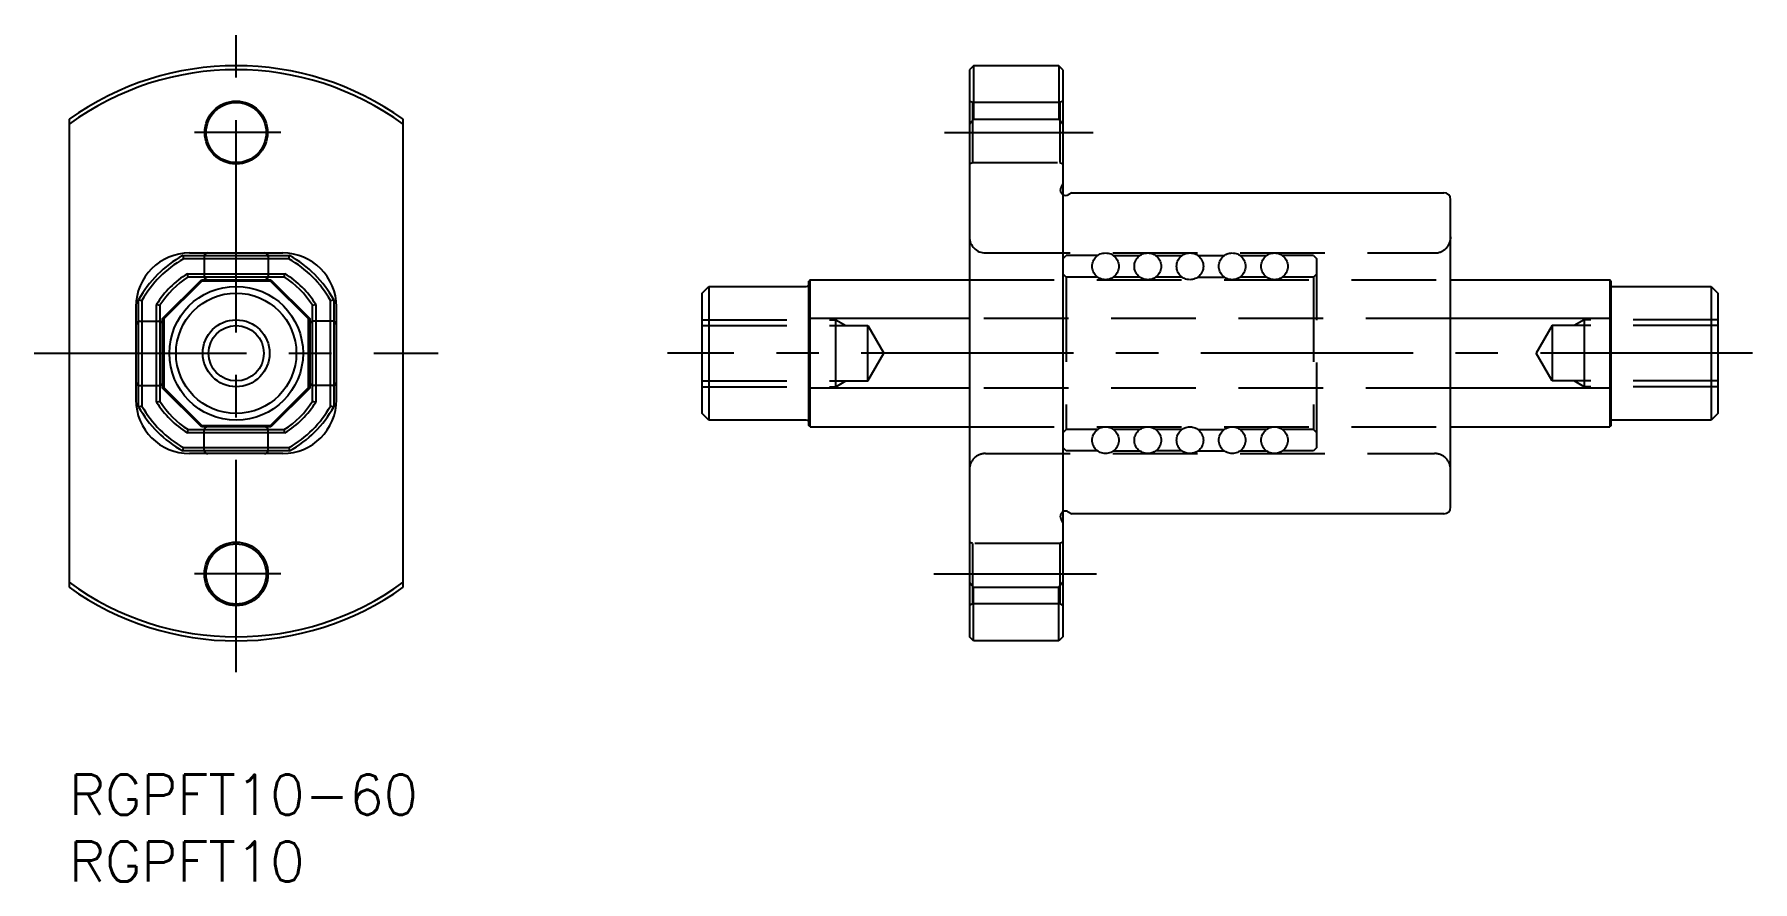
# Model space of a CAD drawing. Extents: x -3 to 126, y -8 to 55.
import ezdxf

# ---------------------------------------------------------------- set-up
doc = ezdxf.new("R2010")
doc.units = 0
doc.header["$LTSCALE"] = 0.5
doc.linetypes.add('CENTER', pattern=[50.8, 31.75, -6.35, 6.35, -6.35])
doc.linetypes.add('DASHED', pattern=[19.05, 12.7, -6.35])
for name, color, linetype in [('MSM_CENTER', 1, 'CENTER'), ('MSM_CONTINUOUS', 7, 'CONTINUOUS'), ('MSM_DASHED', 4, 'DASHED'), ('MSM_NARROW', 5, 'CONTINUOUS'), ('MSM_PART_NUMBER', 7, 'CONTINUOUS')]:
    doc.layers.add(name, color=color, linetype=linetype)
doc.styles.get("Standard").update_dxf_attribs({"font": 'txt.shx', "height": 3, "bigfont": 'bigfont.shx'})

msp = doc.modelspace()

# ---------------------------------------------------------------- linework, layer by layer
at = {"layer": 'MSM_CENTER'}
for p, q in [((12.5, 7.66), (12.5, 55.34)), ((15.85, 48), (9.38, 48)), ((65.49, 48), (76.61, 48)), ((-2.6, 31.5), (27.6, 31.5)), ((125.94, 31.5), (44.76, 31.5)), ((15.85, 15), (9.38, 15)), ((64.69, 15), (76.87, 15))]:
    msp.add_line(p, q, dxfattribs=at)
at = {"layer": 'MSM_CONTINUOUS'}
for p, q in [((67.65, 53), (67.35, 52.7)), ((74.05, 53), (67.65, 53)), ((67.65, 53), (67.65, 48.99)), ((74.35, 52.7), (74.05, 53)), ((74.05, 53), (74.05, 48.99)), ((67.35, 52.7), (67.35, 10.3)), ((74.35, 52.7), (74.35, 10.3)), ((0, 48.99), (0, 14.01)), ((25, 14.01), (25, 48.99)), ((67.35, 48.62), (67.65, 48.99)), ((67.65, 48.99), (74.05, 48.99)), ((74.35, 48.62), (74.05, 48.99)), ((75.01, 43.5), (74.75, 43.35)), ((75.01, 43.5), (102.85, 43.5)), ((103.35, 20), (103.35, 43)), ((8.5, 38.8), (16.5, 38.8)), ((8.5, 38.8), (8.56, 38.55)), ((9.02, 39), (15.98, 39)), ((16.44, 38.55), (16.5, 38.8)), ((16.44, 38.55), (8.56, 38.55)), ((8.85, 37.45), (16.15, 37.45)), ((8.91, 37.2), (8.85, 37.45)), ((16.09, 37.2), (16.15, 37.45)), ((7, 34.1), (9.9, 37)), ((7.1, 34.07), (9.93, 36.9)), ((16.09, 37.2), (8.91, 37.2)), ((9.9, 37), (15.1, 37)), ((9.93, 36.9), (9.9, 37)), ((15.07, 36.9), (9.93, 36.9)), ((15.07, 36.9), (15.1, 37)), ((15.07, 36.9), (17.9, 34.07)), ((15.1, 37), (18, 34.1)), ((47.35, 36), (47.85, 36.5)), ((47.35, 27), (47.35, 36)), ((47.85, 36.5), (55.15, 36.5)), ((47.85, 36.5), (47.85, 26.5)), ((55.45, 37), (55.35, 36.9)), ((55.35, 26.1), (55.35, 36.9)), ((55.45, 26), (55.45, 37)), ((55.45, 37), (67.35, 37)), ((103.35, 37), (115.25, 37)), ((115.35, 36.9), (115.25, 37)), ((115.25, 37), (115.25, 26)), ((115.35, 26.1), (115.35, 36.9)), ((115.35, 36.5), (122.85, 36.5)), ((122.85, 36.5), (123.35, 36)), ((122.85, 36.5), (122.85, 26.5)), ((123.35, 36), (123.35, 27)), ((5, 34.98), (5, 28.02)), ((5.2, 27.5), (5.2, 35.5)), ((5.2, 35.5), (5.45, 35.44)), ((5.45, 35.44), (5.45, 27.56)), ((6.55, 27.85), (6.55, 35.15)), ((6.55, 35.15), (6.8, 35.09)), ((6.8, 35.09), (6.8, 27.91)), ((18.2, 35.09), (18.45, 35.15)), ((18.2, 27.91), (18.2, 35.09)), ((18.45, 35.15), (18.45, 27.85)), ((19.55, 35.44), (19.8, 35.5)), ((19.55, 27.56), (19.55, 35.44)), ((19.8, 35.5), (19.8, 27.5)), ((20, 28.02), (20, 34.98)), ((7, 28.9), (7, 34.1)), ((7, 34.1), (7.1, 34.07)), ((7.1, 34.07), (7.1, 28.93)), ((17.9, 34.07), (18, 34.1)), ((17.9, 28.93), (17.9, 34.07)), ((18, 34.1), (18, 28.9)), ((55.45, 34.1), (55.35, 34.07)), ((67.35, 34.1), (55.45, 34.1)), ((115.25, 34.1), (103.35, 34.1)), ((115.25, 34.1), (115.35, 34.07)), ((7, 28.9), (7.1, 28.93)), ((9.9, 26), (7, 28.9)), ((9.93, 26.1), (7.1, 28.93)), ((15.07, 26.1), (17.9, 28.93)), ((18, 28.9), (15.1, 26)), ((17.9, 28.93), (18, 28.9)), ((55.45, 28.9), (55.35, 28.93)), ((67.35, 28.9), (55.45, 28.9)), ((115.25, 28.9), (103.35, 28.9)), ((115.25, 28.9), (115.35, 28.93)), ((5.2, 27.5), (5.45, 27.56)), ((6.55, 27.85), (6.8, 27.91)), ((18.2, 27.91), (18.45, 27.85)), ((19.55, 27.56), (19.8, 27.5)), ((47.85, 26.5), (47.35, 27)), ((123.35, 27), (122.85, 26.5)), ((8.85, 25.55), (8.91, 25.8)), ((8.91, 25.8), (16.09, 25.8)), ((9.9, 26), (9.93, 26.1)), ((15.1, 26), (9.9, 26)), ((9.93, 26.1), (15.07, 26.1)), ((15.1, 26), (15.07, 26.1)), ((16.15, 25.55), (16.09, 25.8)), ((55.15, 26.5), (47.85, 26.5)), ((55.45, 26), (55.35, 26.1)), ((55.45, 26), (67.35, 26)), ((103.35, 26), (115.25, 26)), ((115.35, 26.1), (115.25, 26)), ((122.85, 26.5), (115.35, 26.5)), ((8.5, 24.2), (8.56, 24.45)), ((8.56, 24.45), (16.44, 24.45)), ((16.15, 25.55), (8.85, 25.55)), ((16.44, 24.45), (16.5, 24.2)), ((16.5, 24.2), (8.5, 24.2)), ((15.98, 24), (9.02, 24)), ((74.75, 19.65), (75.01, 19.5)), ((102.85, 19.5), (75.01, 19.5)), ((67.35, 14.38), (67.65, 14.01)), ((74.35, 14.38), (74.05, 14.01)), ((67.65, 14.01), (74.05, 14.01)), ((67.65, 10), (67.65, 14.01)), ((74.05, 10), (74.05, 14.01)), ((67.65, 10), (67.35, 10.3)), ((74.35, 10.3), (74.05, 10)), ((74.05, 10), (67.65, 10))]:
    msp.add_line(p, q, dxfattribs=at)
for centre, radius in [((12.5, 48), 2.35), ((12.5, 48), 2.25), ((12.5, 31.5), 5), ((12.5, 31.5), 4.5), ((12.5, 31.5), 2.07), ((12.5, 15), 2.38), ((12.5, 15), 2.25)]:
    msp.add_circle(centre, radius, dxfattribs=at)
for centre, radius, start, end in [((12.5, 31.5), 21.5, 54.4513, 125.5487), ((12.5, 31.5), 21.2, 53.8698, 126.1302), ((74.55, 43.7), 0.4, 240, 299.9554), ((102.85, 43), 0.5, 360, 90), ((9.02, 34.98), 4.02, 90, 180), ((12.5, 31.5), 8.32, 118.7119, 151.2881), ((10.38, 38.72), 0.28, 90, 163.3985), ((14.62, 38.72), 0.28, 16.6015, 90), ((15.98, 34.98), 4.02, 0, 90), ((12.5, 31.5), 8.32, 28.7119, 61.2881), ((12.5, 31.5), 8.08, 119.2148, 150.7852), ((12.5, 31.5), 6.98, 121.5278, 148.4722), ((12.5, 31.5), 6.98, 31.5278, 58.4722), ((12.5, 31.5), 8.08, 29.2148, 60.7852), ((12.5, 31.5), 6.74, 122.1973, 147.8027), ((10.38, 37.28), 0.28, 196.6015, 270), ((14.62, 37.28), 0.28, 270, 343.3985), ((12.5, 31.5), 6.74, 32.1973, 57.8027), ((55.15, 36.7), 0.2, 270, 0), ((5.28, 33.62), 0.28, 106.6015, 180), ((6.72, 33.62), 0.28, 0, 73.3985), ((18.28, 33.62), 0.28, 106.6015, 180), ((19.72, 33.62), 0.28, 0, 73.3985), ((5.28, 29.38), 0.28, 180, 253.3985), ((6.72, 29.38), 0.28, 286.6015, 360), ((18.28, 29.38), 0.28, 180, 253.3985), ((19.72, 29.38), 0.28, 286.6015, 0), ((9.02, 28.02), 4.02, 180, 270), ((12.5, 31.5), 8.32, 208.7119, 241.2881), ((12.5, 31.5), 8.08, 209.2148, 240.7852), ((12.5, 31.5), 6.98, 211.5278, 238.4722), ((12.5, 31.5), 6.74, 212.1973, 237.8027), ((15.98, 28.02), 4.02, 270, 0), ((12.5, 31.5), 6.74, 302.1973, 327.8027), ((12.5, 31.5), 6.98, 301.5278, 328.4722), ((12.5, 31.5), 8.08, 299.2148, 330.7852), ((12.5, 31.5), 8.32, 298.7119, 331.2881), ((10.38, 25.72), 0.28, 90, 163.3985), ((14.62, 25.72), 0.28, 16.6015, 90), ((55.15, 26.3), 0.2, 0, 90), ((10.38, 24.28), 0.28, 196.6015, 270), ((14.62, 24.28), 0.28, 270, 343.3985), ((74.55, 19.3), 0.4, 60, 120), ((102.85, 20), 0.5, 270, 0), ((12.5, 31.5), 21.2, 233.8698, 306.1302), ((12.5, 31.5), 21.5, 234.4513, 305.5487)]:
    msp.add_arc(centre, radius, start, end, dxfattribs=at)
at = {"layer": 'MSM_DASHED'}
for p, q in [((67.59, 50.25), (67.35, 50.35)), ((74.11, 50.25), (67.59, 50.25)), ((67.59, 50.25), (67.59, 45.75)), ((74.35, 50.35), (74.11, 50.25)), ((74.11, 50.25), (74.11, 45.75)), ((67.35, 45.65), (67.59, 45.75)), ((67.59, 45.75), (74.11, 45.75)), ((74.11, 45.75), (74.35, 45.65)), ((74.21, 43.9), (74.35, 44.15)), ((10.1, 38.72), (10.1, 37.28)), ((14.9, 38.72), (14.9, 37.28)), ((68.55, 39), (102.15, 39)), ((74.35, 38.55), (74.6, 38.8)), ((76.93, 38.8), (74.6, 38.8)), ((78.13, 38.8), (80.09, 38.8)), ((81.29, 38.8), (83.25, 38.8)), ((84.45, 38.8), (86.41, 38.8)), ((87.61, 38.8), (89.57, 38.8)), ((93.1, 38.8), (90.77, 38.8)), ((93.1, 38.8), (93.35, 38.55)), ((74.6, 37.2), (74.35, 37.45)), ((93.1, 37.2), (93.35, 37.45)), ((93.35, 24.45), (93.35, 38.55)), ((67.35, 37), (103.35, 37)), ((74.6, 37.2), (74.6, 25.8)), ((76.93, 37.2), (74.6, 37.2)), ((80.09, 37.2), (78.13, 37.2)), ((83.25, 37.2), (81.29, 37.2)), ((84.45, 37.2), (86.41, 37.2)), ((89.57, 37.2), (87.61, 37.2)), ((93.1, 37.2), (90.77, 37.2)), ((93.1, 37.2), (93.1, 25.8)), ((5.28, 33.9), (6.72, 33.9)), ((19.72, 33.9), (18.28, 33.9)), ((47.35, 34), (57.35, 34)), ((47.35, 33.57), (59.75, 33.57)), ((57.35, 29), (57.35, 34)), ((57.35, 34), (58.1, 33.57)), ((59.75, 29.43), (59.75, 33.57)), ((59.75, 33.57), (60.94, 31.5)), ((103.35, 34.1), (67.35, 34.1)), ((110.95, 33.57), (109.76, 31.5)), ((123.35, 33.57), (110.95, 33.57)), ((110.95, 33.57), (110.95, 29.43)), ((113.35, 34), (112.6, 33.57)), ((123.35, 34), (113.35, 34)), ((113.35, 34), (113.35, 29)), ((59.75, 29.43), (60.94, 31.5)), ((110.95, 29.43), (109.76, 31.5)), ((5.28, 29.1), (6.72, 29.1)), ((19.72, 29.1), (18.28, 29.1)), ((47.35, 29.43), (59.75, 29.43)), ((47.35, 29), (57.35, 29)), ((57.35, 29), (58.1, 29.43)), ((103.35, 28.9), (67.35, 28.9)), ((123.35, 29.43), (110.95, 29.43)), ((113.35, 29), (112.6, 29.43)), ((123.35, 29), (113.35, 29)), ((10.1, 24.28), (10.1, 25.72)), ((14.9, 24.28), (14.9, 25.72)), ((67.35, 26), (103.35, 26)), ((74.6, 25.8), (74.35, 25.55)), ((76.93, 25.8), (74.6, 25.8)), ((80.09, 25.8), (78.13, 25.8)), ((83.25, 25.8), (81.29, 25.8)), ((84.45, 25.8), (86.41, 25.8)), ((89.57, 25.8), (87.61, 25.8)), ((93.1, 25.8), (90.77, 25.8)), ((93.1, 25.8), (93.35, 25.55)), ((74.6, 24.2), (74.35, 24.45)), ((93.35, 24.45), (93.1, 24.2)), ((68.55, 24), (102.15, 24)), ((76.93, 24.2), (74.6, 24.2)), ((78.13, 24.2), (80.09, 24.2)), ((83.25, 24.2), (81.29, 24.2)), ((84.45, 24.2), (86.41, 24.2)), ((87.61, 24.2), (89.57, 24.2)), ((93.1, 24.2), (90.77, 24.2)), ((74.35, 18.85), (74.21, 19.1)), ((67.59, 17.28), (67.35, 17.38)), ((74.11, 17.28), (67.59, 17.28)), ((67.59, 17.28), (67.59, 12.78)), ((74.35, 17.38), (74.11, 17.28)), ((74.11, 17.28), (74.11, 12.78)), ((67.35, 12.68), (67.59, 12.78)), ((67.59, 12.78), (74.11, 12.78)), ((74.11, 12.78), (74.35, 12.68))]:
    msp.add_line(p, q, dxfattribs=at)
for centre in [(77.53, 38), (80.69, 38), (83.85, 38), (87.01, 38), (90.17, 38), (77.53, 25), (80.69, 25), (83.85, 25), (87.01, 25), (90.17, 25)]:
    msp.add_circle(centre, 1, dxfattribs=at)
for centre, radius, start, end in [((74.55, 43.7), 0.4, 150, 240), ((68.55, 40.2), 1.2, 180, 270), ((102.17, 40.19), 1.19, 269.3226, 0.6774), ((10.38, 38.72), 0.28, 163.3985, 180), ((14.62, 38.72), 0.28, 0, 16.6015), ((10.38, 37.28), 0.28, 180, 196.6015), ((14.62, 37.28), 0.28, 343.3985, 0), ((5.28, 33.62), 0.28, 90, 106.6015), ((6.72, 33.62), 0.28, 73.3985, 90), ((18.28, 33.62), 0.28, 90, 106.6015), ((19.72, 33.62), 0.28, 73.3985, 90), ((5.28, 29.38), 0.28, 253.3985, 270), ((6.72, 29.38), 0.28, 270, 286.6015), ((18.28, 29.38), 0.28, 253.3985, 270), ((19.72, 29.38), 0.28, 270, 286.6015), ((10.38, 25.72), 0.28, 163.3985, 180), ((14.62, 25.72), 0.28, 360, 16.6015), ((10.38, 24.28), 0.28, 180, 196.6015), ((14.62, 24.28), 0.28, 343.3985, 0), ((68.54, 22.81), 1.19, 89.5742, 180.4258), ((102.15, 22.8), 1.2, 359.9999, 90.0001), ((74.55, 19.3), 0.4, 120, 210)]:
    msp.add_arc(centre, radius, start, end, dxfattribs=at)
at = {"layer": 'MSM_NARROW'}
msp.add_circle((12.5, 31.5), 2.5, dxfattribs=at)

# ---------------------------------------------------------------- texts
at = {"layer": 'MSM_PART_NUMBER'}
for s, p in [('RGPFT10-60', (0, -3)), ('RGPFT10', (0, -8))]:
    msp.add_text(s, height=3, dxfattribs=at).set_placement(p)

doc.saveas('drawing.dxf')
